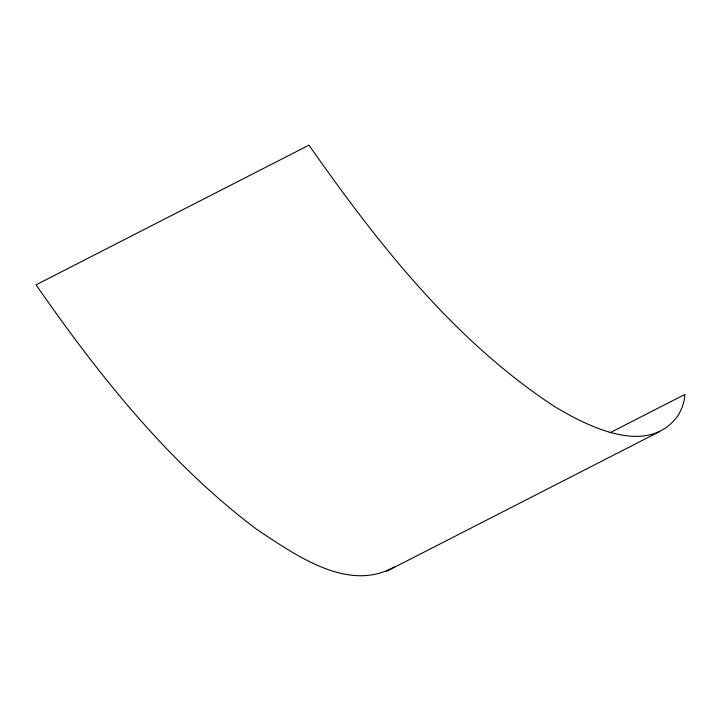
<?xml version="1.0" encoding="UTF-8"?>
<svg xmlns="http://www.w3.org/2000/svg" width="721" height="721" viewBox="0 0 721 721"><rect width="100%" height="100%" fill="white"/><g stroke="black" fill="none" stroke-linecap="round" stroke-linejoin="round"><path stroke-width="1.08" d="M394.297 566.877C348 593.455 294.456 554.161 256.613 529.304C168.326 462.801 98.723 375.028 36.05 284.84L308.949 145.155C377.615 242.959 453.446 340.213 554.467 406.5C588.138 426.706 648.675 457.556 678.38 415.044A219.445 75.435 62.9 0 0 679.299 413.448L682.03 407.608A150.356 51.678 62.9 0 0 682.724 405.68L684.058 400.894A93.973 32.301 62.9 0 0 684.355 399.452L684.95 394.405L609.975 432.78M386.312 571.447L659.21 431.762"/></g></svg>
